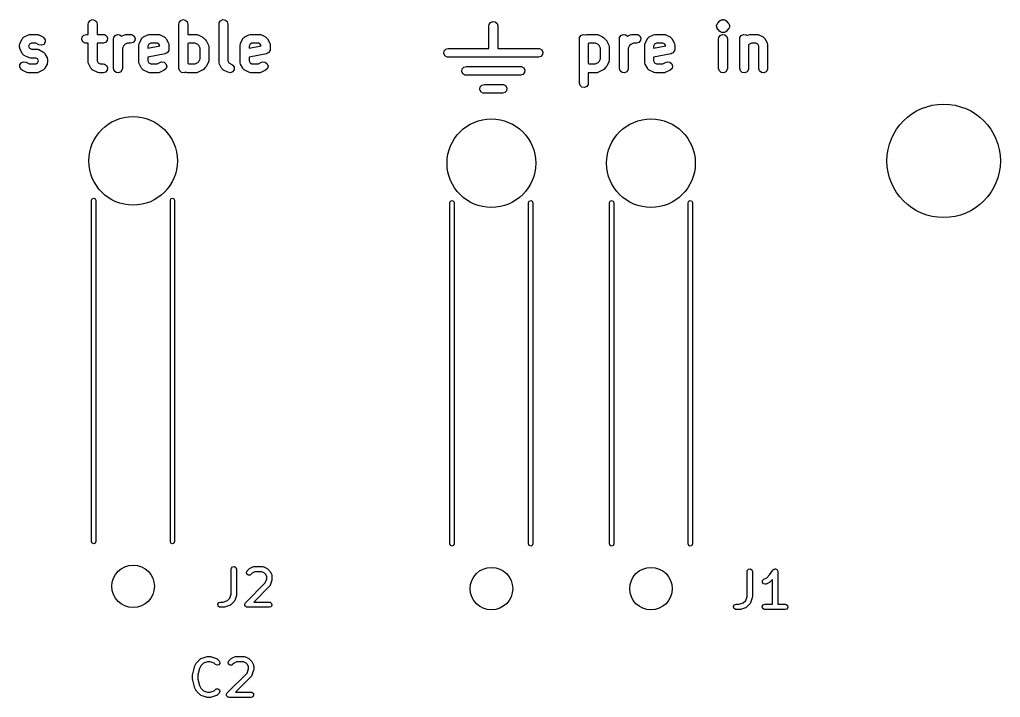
# Model space of a CAD drawing. Extents: x 37 to 259, y -144 to -45.
# Drawn here: x 230.48 to 258.14, y -64.66 to -45.55 of the extents above; entities that cross this region are included whole.
import ezdxf

# ---------------------------------------------------------------- set-up
doc = ezdxf.new("R2010")
doc.units = 0
doc.layers.add('BLACK', color=7, linetype='CONTINUOUS')

msp = doc.modelspace()

# ---------------------------------------------------------------- linework, layer by layer
at = {"layer": 'BLACK', "linetype": 'CONTINUOUS'}
for p, q in [((232.414, -45.6705), (232.419, -45.635)), ((232.419, -45.635), (232.458, -45.5759)), ((232.458, -45.5759), (232.522, -45.5467)), ((232.522, -45.5467), (232.591, -45.5568)), ((232.591, -45.5568), (232.644, -45.6029)), ((232.644, -45.6029), (232.664, -45.6705)), ((234.974, -45.6705), (234.979, -45.635)), ((234.979, -45.635), (235.017, -45.5759)), ((235.017, -45.5759), (235.081, -45.5467)), ((235.081, -45.5467), (235.151, -45.5568)), ((235.151, -45.5568), (235.204, -45.6029)), ((235.204, -45.6029), (235.224, -45.6705)), ((236.105, -45.6705), (236.11, -45.635)), ((236.11, -45.635), (236.148, -45.5759)), ((236.148, -45.5759), (236.212, -45.5467)), ((236.212, -45.5467), (236.282, -45.5568)), ((236.282, -45.5568), (236.335, -45.6029)), ((236.335, -45.6029), (236.355, -45.6705)), ((243.72, -45.6845), (243.758, -45.6254)), ((243.758, -45.6254), (243.822, -45.5962)), ((243.822, -45.5962), (243.892, -45.6063)), ((243.892, -45.6063), (243.945, -45.6525)), ((250.171, -45.6416), (250.23, -45.5821)), ((250.23, -45.5821), (250.236, -45.5782)), ((250.236, -45.5782), (250.237, -45.5759)), ((250.237, -45.5759), (250.241, -45.5739)), ((250.241, -45.5739), (250.259, -45.5606)), ((250.259, -45.5606), (250.268, -45.5587)), ((250.268, -45.5587), (250.275, -45.5533)), ((250.275, -45.5533), (250.289, -45.5524)), ((250.289, -45.5524), (250.301, -45.5467)), ((250.301, -45.5467), (250.315, -45.5487)), ((250.315, -45.5487), (250.328, -45.5458)), ((250.328, -45.5458), (250.336, -45.549)), ((250.336, -45.549), (250.345, -45.5483)), ((250.345, -45.5483), (250.357, -45.5549)), ((250.357, -45.5549), (250.371, -45.5568)), ((250.371, -45.5568), (250.381, -45.5657)), ((250.381, -45.5657), (250.394, -45.5705)), ((250.394, -45.5705), (250.399, -45.5778)), ((250.399, -45.5778), (250.407, -45.5821)), ((250.407, -45.5821), (250.467, -45.6416)), ((232.414, -45.9621), (232.414, -45.6705)), ((232.664, -45.6705), (232.664, -45.9621)), ((234.974, -46.9205), (234.974, -45.6705)), ((235.224, -45.6705), (235.224, -45.9621)), ((236.105, -46.7419), (236.105, -45.6705)), ((236.355, -45.6705), (236.355, -46.7124)), ((243.715, -45.72), (243.72, -45.6845)), ((243.715, -46.357), (243.715, -45.72)), ((243.945, -45.6525), (243.965, -45.72)), ((243.965, -45.72), (243.965, -46.357)), ((250.135, -45.7208), (250.138, -45.7124)), ((250.14, -45.7469), (250.135, -45.7208)), ((250.137, -45.7034), (250.15, -45.6799)), ((250.138, -45.7124), (250.137, -45.7034)), ((250.142, -45.7736), (250.14, -45.7469)), ((250.148, -45.7808), (250.142, -45.7736)), ((250.149, -45.7896), (250.148, -45.7808)), ((250.171, -45.8184), (250.149, -45.7896)), ((250.15, -45.6799), (250.159, -45.6549)), ((250.159, -45.6549), (250.167, -45.6495)), ((250.167, -45.6495), (250.171, -45.6416)), ((250.23, -45.8779), (250.171, -45.8184)), ((250.238, -45.8822), (250.23, -45.8779)), ((250.244, -45.8895), (250.238, -45.8822)), ((250.256, -45.8943), (250.244, -45.8895)), ((250.267, -45.9032), (250.256, -45.8943)), ((250.28, -45.9051), (250.267, -45.9032)), ((250.292, -45.9117), (250.28, -45.9051)), ((250.301, -45.911), (250.292, -45.9117)), ((250.31, -45.9142), (250.301, -45.911)), ((250.323, -45.9113), (250.31, -45.9142)), ((250.336, -45.9133), (250.323, -45.9113)), ((250.349, -45.9076), (250.336, -45.9133)), ((250.362, -45.9067), (250.349, -45.9076)), ((250.37, -45.9013), (250.362, -45.9067)), ((250.378, -45.8994), (250.37, -45.9013)), ((250.396, -45.8861), (250.378, -45.8994)), ((250.4, -45.8841), (250.396, -45.8861)), ((250.402, -45.8818), (250.4, -45.8841)), ((250.407, -45.8779), (250.402, -45.8818)), ((250.467, -45.8184), (250.407, -45.8779)), ((250.467, -45.6416), (250.488, -45.6704)), ((250.471, -45.8105), (250.467, -45.8184)), ((250.478, -45.8051), (250.471, -45.8105)), ((250.488, -45.7801), (250.478, -45.8051)), ((250.488, -45.6704), (250.49, -45.6792)), ((250.5, -45.7566), (250.488, -45.7801)), ((250.49, -45.6792), (250.495, -45.6864)), ((250.495, -45.6864), (250.497, -45.7131)), ((250.497, -45.7131), (250.503, -45.7392)), ((250.503, -45.7392), (250.5, -45.7476)), ((250.5, -45.7476), (250.5, -45.7566)), ((230.492, -46.2098), (230.552, -46.0908)), ((230.552, -46.0908), (230.555, -46.0855)), ((230.555, -46.0855), (230.556, -46.0828)), ((230.556, -46.0828), (230.559, -46.0797)), ((230.559, -46.0797), (230.572, -46.0613)), ((230.572, -46.0613), (230.591, -46.05)), ((230.591, -46.05), (230.608, -46.0349)), ((230.608, -46.0349), (230.727, -45.9753)), ((230.727, -45.9753), (230.761, -45.9641)), ((230.761, -45.9641), (230.772, -45.9653)), ((230.772, -45.9653), (230.783, -45.9621)), ((230.783, -45.9621), (230.961, -45.9621)), ((230.961, -45.9621), (230.997, -45.9673)), ((230.997, -45.9673), (231.006, -45.9734)), ((231.006, -45.9734), (231.017, -45.9753)), ((231.017, -45.9753), (231.136, -46.0349)), ((231.136, -46.0349), (231.166, -46.0553)), ((231.199, -46.1863), (231.159, -46.244)), ((231.166, -46.0553), (231.201, -46.1159)), ((231.201, -46.1159), (231.199, -46.1863)), ((232.237, -46.1048), (232.247, -46.0351)), ((232.266, -46.1688), (232.237, -46.1048)), ((232.247, -46.0351), (232.293, -45.982)), ((232.325, -46.207), (232.266, -46.1688)), ((232.293, -45.982), (232.361, -45.9621)), ((232.361, -45.9621), (232.414, -45.9621)), ((232.664, -45.9621), (232.837, -45.9621)), ((232.837, -45.9621), (232.872, -45.9673)), ((232.904, -46.1923), (232.837, -46.2121)), ((232.872, -45.9673), (232.932, -46.0055)), ((232.951, -46.1392), (232.904, -46.1923)), ((232.932, -46.0055), (232.961, -46.0695)), ((232.961, -46.0695), (232.951, -46.1392)), ((233.129, -46.0871), (233.134, -46.0516)), ((233.129, -46.9205), (233.129, -46.0871)), ((233.134, -46.0516), (233.172, -45.9925)), ((233.172, -45.9925), (233.236, -45.9634)), ((233.236, -45.9634), (233.306, -45.9735)), ((233.306, -45.9735), (233.355, -46.016)), ((233.355, -46.016), (233.436, -45.9753)), ((233.436, -45.9753), (233.47, -45.9641)), ((233.47, -45.9641), (233.481, -45.9653)), ((233.481, -45.9653), (233.492, -45.9621)), ((233.492, -45.9621), (233.611, -45.9621)), ((233.611, -45.9621), (233.646, -45.9673)), ((233.678, -46.1923), (233.611, -46.2121)), ((233.646, -45.9673), (233.705, -46.0055)), ((233.724, -46.1392), (233.678, -46.1923)), ((233.705, -46.0055), (233.734, -46.0695)), ((233.734, -46.0695), (233.724, -46.1392)), ((233.856, -46.2098), (233.916, -46.0908)), ((233.916, -46.0908), (233.919, -46.0855)), ((233.919, -46.0855), (233.92, -46.0828)), ((233.92, -46.0828), (233.923, -46.0797)), ((233.923, -46.0797), (233.936, -46.0613)), ((233.936, -46.0613), (233.955, -46.05)), ((233.955, -46.05), (233.971, -46.0349)), ((233.971, -46.0349), (234.091, -45.9753)), ((234.091, -45.9753), (234.125, -45.9641)), ((234.125, -45.9641), (234.136, -45.9653)), ((234.136, -45.9653), (234.146, -45.9621)), ((234.146, -45.9621), (234.385, -45.9621)), ((234.385, -45.9621), (234.42, -45.9673)), ((234.42, -45.9673), (234.429, -45.9734)), ((234.429, -45.9734), (234.44, -45.9753)), ((234.44, -45.9753), (234.559, -46.0349)), ((234.559, -46.0349), (234.565, -46.0385)), ((234.565, -46.0385), (234.567, -46.0392)), ((234.567, -46.0392), (234.571, -46.0426)), ((234.571, -46.0426), (234.589, -46.0553)), ((234.589, -46.0553), (234.6, -46.0745)), ((234.6, -46.0745), (234.615, -46.0908)), ((234.615, -46.0908), (234.675, -46.2098)), ((235.224, -45.9621), (235.456, -45.9621)), ((235.456, -45.9621), (235.491, -45.9673)), ((235.491, -45.9673), (235.501, -45.9734)), ((235.501, -45.9734), (235.512, -45.9753)), ((235.512, -45.9753), (235.631, -46.0349)), ((235.631, -46.0349), (235.66, -46.0553)), ((235.66, -46.0553), (235.661, -46.0572)), ((235.661, -46.0572), (235.663, -46.0583)), ((235.663, -46.0583), (235.723, -46.1178)), ((235.723, -46.1178), (235.744, -46.1465)), ((235.744, -46.1465), (235.745, -46.1487)), ((235.745, -46.1487), (235.746, -46.1503)), ((235.746, -46.1503), (235.806, -46.2693)), ((236.713, -46.2098), (236.773, -46.0908)), ((236.773, -46.0908), (236.776, -46.0855)), ((236.776, -46.0855), (236.777, -46.0828)), ((236.777, -46.0828), (236.78, -46.0797)), ((236.78, -46.0797), (236.793, -46.0613)), ((236.793, -46.0613), (236.812, -46.05)), ((236.812, -46.05), (236.829, -46.0349)), ((236.829, -46.0349), (236.948, -45.9753)), ((236.948, -45.9753), (236.982, -45.9641)), ((236.982, -45.9641), (236.993, -45.9653)), ((236.993, -45.9653), (237.004, -45.9621)), ((237.004, -45.9621), (237.242, -45.9621)), ((237.242, -45.9621), (237.277, -45.9673)), ((237.277, -45.9673), (237.287, -45.9734)), ((237.287, -45.9734), (237.298, -45.9753)), ((237.298, -45.9753), (237.417, -46.0349)), ((237.417, -46.0349), (237.422, -46.0385)), ((237.422, -46.0385), (237.425, -46.0392)), ((237.425, -46.0392), (237.428, -46.0426)), ((237.428, -46.0426), (237.446, -46.0553)), ((237.446, -46.0553), (237.457, -46.0745)), ((237.457, -46.0745), (237.473, -46.0908)), ((237.473, -46.0908), (237.532, -46.2098)), ((246.265, -46.0871), (246.27, -46.0516)), ((246.265, -47.3371), (246.265, -46.0871)), ((246.27, -46.0516), (246.309, -45.9925)), ((246.309, -45.9925), (246.373, -45.9634)), ((246.373, -45.9634), (246.442, -45.9735)), ((246.442, -45.9735), (246.448, -45.9782)), ((246.448, -45.9782), (246.453, -45.9753)), ((246.453, -45.9753), (246.487, -45.9641)), ((246.487, -45.9641), (246.499, -45.9653)), ((246.499, -45.9653), (246.509, -45.9621)), ((246.509, -45.9621), (246.747, -45.9621)), ((246.747, -45.9621), (246.783, -45.9673)), ((246.783, -45.9673), (246.792, -45.9734)), ((246.792, -45.9734), (246.803, -45.9753)), ((246.803, -45.9753), (246.922, -46.0349)), ((246.922, -46.0349), (246.952, -46.0553)), ((246.952, -46.0553), (246.953, -46.0572)), ((246.953, -46.0572), (246.955, -46.0583)), ((246.955, -46.0583), (247.014, -46.1178)), ((247.014, -46.1178), (247.036, -46.1465)), ((247.036, -46.1465), (247.036, -46.1487)), ((247.036, -46.1487), (247.038, -46.1503)), ((247.038, -46.1503), (247.097, -46.2693)), ((247.396, -46.0871), (247.401, -46.0516)), ((247.396, -46.9205), (247.396, -46.0871)), ((247.401, -46.0516), (247.44, -45.9925)), ((247.44, -45.9925), (247.504, -45.9634)), ((247.504, -45.9634), (247.573, -45.9735)), ((247.573, -45.9735), (247.622, -46.016)), ((247.622, -46.016), (247.703, -45.9753)), ((247.703, -45.9753), (247.737, -45.9641)), ((247.737, -45.9641), (247.749, -45.9653)), ((247.749, -45.9653), (247.759, -45.9621)), ((247.759, -45.9621), (247.878, -45.9621)), ((247.878, -45.9621), (247.914, -45.9673)), ((247.946, -46.1923), (247.878, -46.2121)), ((247.914, -45.9673), (247.973, -46.0055)), ((247.992, -46.1392), (247.946, -46.1923)), ((247.973, -46.0055), (248.002, -46.0695)), ((248.002, -46.0695), (247.992, -46.1392)), ((248.124, -46.2098), (248.183, -46.0908)), ((248.183, -46.0908), (248.187, -46.0855)), ((248.187, -46.0855), (248.188, -46.0828)), ((248.188, -46.0828), (248.191, -46.0797)), ((248.191, -46.0797), (248.204, -46.0613)), ((248.204, -46.0613), (248.223, -46.05)), ((248.223, -46.05), (248.239, -46.0349)), ((248.239, -46.0349), (248.358, -45.9753)), ((248.358, -45.9753), (248.392, -45.9641)), ((248.392, -45.9641), (248.403, -45.9653)), ((248.403, -45.9653), (248.414, -45.9621)), ((248.414, -45.9621), (248.652, -45.9621)), ((248.652, -45.9621), (248.688, -45.9673)), ((248.688, -45.9673), (248.697, -45.9734)), ((248.697, -45.9734), (248.708, -45.9753)), ((248.708, -45.9753), (248.827, -46.0349)), ((248.827, -46.0349), (248.832, -46.0385)), ((248.832, -46.0385), (248.835, -46.0392)), ((248.835, -46.0392), (248.838, -46.0426)), ((248.838, -46.0426), (248.857, -46.0553)), ((248.857, -46.0553), (248.868, -46.0745)), ((248.868, -46.0745), (248.883, -46.0908)), ((248.883, -46.0908), (248.943, -46.2098)), ((250.194, -46.0871), (250.199, -46.0516)), ((250.194, -46.9205), (250.194, -46.0871)), ((250.199, -46.0516), (250.237, -45.9925)), ((250.237, -45.9925), (250.301, -45.9634)), ((250.301, -45.9634), (250.371, -45.9735)), ((250.371, -45.9735), (250.424, -46.0196)), ((250.424, -46.0196), (250.444, -46.0871)), ((250.444, -46.0871), (250.444, -46.9205)), ((250.789, -46.0871), (250.794, -46.0516)), ((250.789, -46.9205), (250.789, -46.0871)), ((250.794, -46.0516), (250.832, -45.9925)), ((250.832, -45.9925), (250.896, -45.9634)), ((250.896, -45.9634), (250.966, -45.9735)), ((250.966, -45.9735), (250.993, -45.9971)), ((250.993, -45.9971), (251.037, -45.9753)), ((251.037, -45.9753), (251.071, -45.9641)), ((251.071, -45.9641), (251.082, -45.9653)), ((251.082, -45.9653), (251.093, -45.9621)), ((251.093, -45.9621), (251.271, -45.9621)), ((251.271, -45.9621), (251.307, -45.9673)), ((251.307, -45.9673), (251.316, -45.9734)), ((251.316, -45.9734), (251.327, -45.9753)), ((251.327, -45.9753), (251.446, -46.0349)), ((251.446, -46.0349), (251.451, -46.0385)), ((251.451, -46.0385), (251.454, -46.0392)), ((251.454, -46.0392), (251.457, -46.0426)), ((251.457, -46.0426), (251.476, -46.0553)), ((251.476, -46.0553), (251.487, -46.0745)), ((251.487, -46.0745), (251.502, -46.0908)), ((251.502, -46.0908), (251.562, -46.2098)), ((230.479, -46.2657), (230.484, -46.2302)), ((230.479, -46.3252), (230.479, -46.2657)), ((230.482, -46.336), (230.479, -46.3252)), ((230.481, -46.3471), (230.482, -46.336)), ((230.492, -46.3811), (230.481, -46.3471)), ((230.484, -46.2302), (230.49, -46.2208)), ((230.49, -46.2208), (230.492, -46.2098)), ((230.552, -46.5002), (230.492, -46.3811)), ((230.757, -46.2398), (230.729, -46.2952)), ((230.729, -46.2952), (230.729, -46.2957)), ((230.729, -46.2957), (230.757, -46.3511)), ((230.812, -46.2121), (230.757, -46.2398)), ((230.757, -46.3511), (230.812, -46.3788)), ((230.932, -46.2121), (230.812, -46.2121)), ((230.812, -46.3788), (230.961, -46.3788)), ((231.024, -46.2585), (230.932, -46.2121)), ((230.961, -46.3788), (230.997, -46.384)), ((230.997, -46.384), (231.006, -46.39)), ((231.006, -46.39), (231.017, -46.392)), ((231.017, -46.392), (231.136, -46.4515)), ((231.094, -46.2709), (231.024, -46.2585)), ((231.159, -46.244), (231.094, -46.2709)), ((231.136, -46.4515), (231.141, -46.4552)), ((231.141, -46.4552), (231.144, -46.4559)), ((231.144, -46.4559), (231.147, -46.4593)), ((231.147, -46.4593), (231.166, -46.472)), ((232.361, -46.2121), (232.325, -46.207)), ((232.414, -46.2121), (232.361, -46.2121)), ((232.414, -46.7419), (232.414, -46.2121)), ((232.837, -46.2121), (232.664, -46.2121)), ((232.664, -46.2121), (232.664, -46.7124)), ((233.416, -46.2802), (233.379, -46.3547)), ((233.379, -46.3547), (233.379, -46.9205)), ((233.447, -46.2494), (233.416, -46.2802)), ((233.521, -46.2121), (233.447, -46.2494)), ((233.611, -46.2121), (233.521, -46.2121)), ((233.843, -46.2657), (233.848, -46.2302)), ((233.843, -46.7419), (233.843, -46.2657)), ((233.848, -46.2302), (233.854, -46.2208)), ((233.854, -46.2208), (233.856, -46.2098)), ((234.121, -46.2398), (234.093, -46.2952)), ((234.093, -46.3513), (234.432, -46.2835)), ((234.093, -46.2952), (234.093, -46.3513)), ((234.176, -46.2121), (234.121, -46.2398)), ((234.355, -46.2121), (234.176, -46.2121)), ((234.41, -46.2398), (234.355, -46.2121)), ((234.432, -46.2835), (234.41, -46.2398)), ((234.666, -46.447), (234.65, -46.4747)), ((234.683, -46.4203), (234.666, -46.447)), ((234.675, -46.2098), (234.686, -46.2439)), ((234.684, -46.4154), (234.683, -46.4203)), ((234.685, -46.4135), (234.684, -46.4154)), ((234.686, -46.2439), (234.685, -46.255)), ((234.685, -46.255), (234.688, -46.2657)), ((234.688, -46.3848), (234.685, -46.4094)), ((234.685, -46.4094), (234.685, -46.4135)), ((234.688, -46.2657), (234.688, -46.3848)), ((235.247, -46.2121), (235.224, -46.2239)), ((235.224, -46.2239), (235.224, -46.7837)), ((235.426, -46.2121), (235.247, -46.2121)), ((235.501, -46.2494), (235.426, -46.2121)), ((235.532, -46.2802), (235.501, -46.2494)), ((235.569, -46.3547), (235.532, -46.2802)), ((235.569, -46.6529), (235.569, -46.3547)), ((235.806, -46.2693), (235.817, -46.3034)), ((235.817, -46.3034), (235.816, -46.3145)), ((235.816, -46.3145), (235.819, -46.3252)), ((235.819, -46.3252), (235.819, -46.6824)), ((236.7, -46.2657), (236.705, -46.2302)), ((236.7, -46.7419), (236.7, -46.2657)), ((236.705, -46.2302), (236.711, -46.2208)), ((236.711, -46.2208), (236.713, -46.2098)), ((236.978, -46.2398), (236.95, -46.2952)), ((236.95, -46.3513), (237.289, -46.2835)), ((236.95, -46.2952), (236.95, -46.3513)), ((237.033, -46.2121), (236.978, -46.2398)), ((237.212, -46.2121), (237.033, -46.2121)), ((237.268, -46.2398), (237.212, -46.2121)), ((237.289, -46.2835), (237.268, -46.2398)), ((237.523, -46.447), (237.507, -46.4747)), ((237.54, -46.4203), (237.523, -46.447)), ((237.532, -46.2098), (237.543, -46.2439)), ((237.541, -46.4154), (237.54, -46.4203)), ((237.542, -46.4135), (237.541, -46.4154)), ((237.543, -46.2439), (237.542, -46.255)), ((237.542, -46.255), (237.545, -46.2657)), ((237.545, -46.3848), (237.542, -46.4094)), ((237.542, -46.4094), (237.542, -46.4135)), ((237.545, -46.2657), (237.545, -46.3848)), ((242.446, -46.4996), (242.456, -46.43)), ((242.456, -46.43), (242.502, -46.3768)), ((242.502, -46.3768), (242.57, -46.357)), ((242.57, -46.357), (243.715, -46.357)), ((243.965, -46.357), (245.11, -46.357)), ((245.11, -46.357), (245.146, -46.3621)), ((245.146, -46.3621), (245.205, -46.4003)), ((245.205, -46.4003), (245.234, -46.4644)), ((245.234, -46.4644), (245.224, -46.534)), ((246.539, -46.2121), (246.515, -46.2239)), ((246.515, -46.2239), (246.515, -46.7837)), ((246.718, -46.2121), (246.539, -46.2121)), ((246.792, -46.2494), (246.718, -46.2121)), ((246.823, -46.2802), (246.792, -46.2494)), ((246.86, -46.3547), (246.823, -46.2802)), ((246.86, -46.6529), (246.86, -46.3547)), ((247.097, -46.2693), (247.109, -46.3034)), ((247.109, -46.3034), (247.107, -46.3145)), ((247.107, -46.3145), (247.11, -46.3252)), ((247.11, -46.3252), (247.11, -46.6824)), ((247.683, -46.2802), (247.646, -46.3547)), ((247.646, -46.3547), (247.646, -46.9205)), ((247.714, -46.2494), (247.683, -46.2802)), ((247.789, -46.2121), (247.714, -46.2494)), ((247.878, -46.2121), (247.789, -46.2121)), ((248.11, -46.2657), (248.116, -46.2302)), ((248.11, -46.7419), (248.11, -46.2657)), ((248.116, -46.2302), (248.122, -46.2208)), ((248.122, -46.2208), (248.124, -46.2098)), ((248.388, -46.2398), (248.36, -46.2952)), ((248.36, -46.3513), (248.7, -46.2835)), ((248.36, -46.2952), (248.36, -46.3513)), ((248.444, -46.2121), (248.388, -46.2398)), ((248.623, -46.2121), (248.444, -46.2121)), ((248.678, -46.2398), (248.623, -46.2121)), ((248.7, -46.2835), (248.678, -46.2398)), ((248.933, -46.447), (248.918, -46.4747)), ((248.951, -46.4203), (248.933, -46.447)), ((248.943, -46.2098), (248.954, -46.2439)), ((248.952, -46.4135), (248.951, -46.4154)), ((248.951, -46.4154), (248.951, -46.4203)), ((248.956, -46.3848), (248.952, -46.4094)), ((248.952, -46.4094), (248.952, -46.4135)), ((248.954, -46.2439), (248.953, -46.255)), ((248.953, -46.255), (248.956, -46.2657)), ((248.956, -46.2657), (248.956, -46.3848)), ((251.048, -46.2494), (251.039, -46.258)), ((251.039, -46.258), (251.039, -46.9205)), ((251.122, -46.2121), (251.048, -46.2494)), ((251.242, -46.2121), (251.122, -46.2121)), ((251.297, -46.2398), (251.242, -46.2121)), ((251.325, -46.2952), (251.297, -46.2398)), ((251.325, -46.9205), (251.325, -46.2952)), ((251.562, -46.2098), (251.573, -46.2439)), ((251.573, -46.2439), (251.572, -46.255)), ((251.572, -46.255), (251.575, -46.2657)), ((251.575, -46.2657), (251.575, -46.9205)), ((230.526, -46.7636), (230.591, -46.7367)), ((230.567, -46.5165), (230.552, -46.5002)), ((230.578, -46.5356), (230.567, -46.5165)), ((230.597, -46.5484), (230.578, -46.5356)), ((230.591, -46.7367), (230.66, -46.7491)), ((230.6, -46.5517), (230.597, -46.5484)), ((230.602, -46.5524), (230.6, -46.5517)), ((230.608, -46.5561), (230.602, -46.5524)), ((230.727, -46.6156), (230.608, -46.5561)), ((230.738, -46.6176), (230.727, -46.6156)), ((230.747, -46.6237), (230.738, -46.6176)), ((230.783, -46.6288), (230.747, -46.6237)), ((230.932, -46.6288), (230.783, -46.6288)), ((230.987, -46.6565), (230.932, -46.6288)), ((231.015, -46.7119), (230.987, -46.6565)), ((230.987, -46.7678), (231.015, -46.7124)), ((231.015, -46.7124), (231.015, -46.7119)), ((231.166, -46.472), (231.177, -46.4911)), ((231.177, -46.4911), (231.192, -46.5074)), ((231.192, -46.5074), (231.252, -46.6265)), ((231.252, -46.6265), (231.263, -46.6605)), ((231.265, -46.7419), (231.26, -46.7774)), ((231.263, -46.6605), (231.262, -46.6716)), ((231.262, -46.6716), (231.265, -46.6824)), ((231.265, -46.6824), (231.265, -46.7419)), ((232.417, -46.7526), (232.414, -46.7419)), ((232.664, -46.7124), (232.692, -46.7678)), ((233.846, -46.7526), (233.843, -46.7419)), ((234.588, -46.5073), (234.093, -46.6063)), ((234.093, -46.6063), (234.093, -46.7124)), ((234.093, -46.7124), (234.121, -46.7678)), ((234.448, -46.7491), (234.482, -46.7379)), ((234.482, -46.7379), (234.552, -46.7456)), ((234.552, -46.7456), (234.606, -46.7899)), ((234.616, -46.4926), (234.588, -46.5073)), ((234.645, -46.4794), (234.616, -46.4926)), ((234.647, -46.4763), (234.645, -46.4794)), ((234.65, -46.4747), (234.647, -46.4763)), ((235.501, -46.7582), (235.532, -46.7274)), ((235.532, -46.7274), (235.569, -46.6529)), ((235.806, -46.7383), (235.746, -46.8573)), ((235.808, -46.7273), (235.806, -46.7383)), ((235.814, -46.7179), (235.808, -46.7273)), ((235.819, -46.6824), (235.814, -46.7179)), ((236.108, -46.7526), (236.105, -46.7419)), ((236.355, -46.7124), (236.382, -46.7678)), ((236.703, -46.7526), (236.7, -46.7419)), ((237.445, -46.5073), (236.95, -46.6063)), ((236.95, -46.6063), (236.95, -46.7124)), ((236.95, -46.7124), (236.978, -46.7678)), ((237.305, -46.7491), (237.339, -46.7379)), ((237.339, -46.7379), (237.409, -46.7456)), ((237.409, -46.7456), (237.464, -46.7899)), ((237.473, -46.4926), (237.445, -46.5073)), ((237.502, -46.4794), (237.473, -46.4926)), ((237.504, -46.4763), (237.502, -46.4794)), ((237.507, -46.4747), (237.504, -46.4763)), ((242.475, -46.5637), (242.446, -46.4996)), ((242.534, -46.6019), (242.475, -46.5637)), ((242.57, -46.607), (242.534, -46.6019)), ((245.11, -46.607), (242.57, -46.607)), ((245.178, -46.5872), (245.11, -46.607)), ((245.224, -46.534), (245.178, -46.5872)), ((246.792, -46.7582), (246.823, -46.7274)), ((246.823, -46.7274), (246.86, -46.6529)), ((247.097, -46.7383), (247.038, -46.8573)), ((247.099, -46.7273), (247.097, -46.7383)), ((247.105, -46.7179), (247.099, -46.7273)), ((247.11, -46.6824), (247.105, -46.7179)), ((248.114, -46.7526), (248.11, -46.7419)), ((248.855, -46.5073), (248.36, -46.6063)), ((248.36, -46.6063), (248.36, -46.7124)), ((248.36, -46.7124), (248.388, -46.7678)), ((248.715, -46.7491), (248.749, -46.7379)), ((248.749, -46.7379), (248.819, -46.7456)), ((248.819, -46.7456), (248.874, -46.7899)), ((248.883, -46.4926), (248.855, -46.5073)), ((248.912, -46.4794), (248.883, -46.4926)), ((248.914, -46.4763), (248.912, -46.4794)), ((248.918, -46.4747), (248.914, -46.4763)), ((230.483, -46.8917), (230.485, -46.8214)), ((230.519, -46.9523), (230.483, -46.8917)), ((230.485, -46.8214), (230.526, -46.7636)), ((230.548, -46.9728), (230.519, -46.9523)), ((230.667, -47.0323), (230.548, -46.9728)), ((230.66, -46.7491), (230.753, -46.7955)), ((230.753, -46.7955), (230.932, -46.7955)), ((230.932, -46.7955), (230.987, -46.7678)), ((231.136, -46.9728), (231.017, -47.0323)), ((231.152, -46.9576), (231.136, -46.9728)), ((231.172, -46.9463), (231.152, -46.9576)), ((231.184, -46.928), (231.172, -46.9463)), ((231.188, -46.9248), (231.184, -46.928)), ((231.192, -46.9169), (231.188, -46.9221)), ((231.188, -46.9221), (231.188, -46.9248)), ((231.252, -46.7978), (231.192, -46.9169)), ((231.254, -46.7868), (231.252, -46.7978)), ((231.26, -46.7774), (231.254, -46.7868)), ((232.416, -46.7637), (232.417, -46.7526)), ((232.427, -46.7978), (232.416, -46.7637)), ((232.487, -46.9169), (232.427, -46.7978)), ((232.502, -46.9331), (232.487, -46.9169)), ((232.513, -46.9523), (232.502, -46.9331)), ((232.532, -46.965), (232.513, -46.9523)), ((232.535, -46.9684), (232.532, -46.965)), ((232.538, -46.9691), (232.535, -46.9684)), ((232.543, -46.9728), (232.538, -46.9691)), ((232.662, -47.0323), (232.543, -46.9728)), ((232.692, -46.7678), (232.747, -46.7955)), ((232.747, -46.7955), (232.837, -46.7955)), ((232.837, -46.7955), (232.872, -46.8006)), ((232.872, -46.8006), (232.932, -46.8388)), ((232.951, -46.9725), (232.904, -47.0257)), ((232.932, -46.8388), (232.961, -46.9029)), ((232.961, -46.9029), (232.951, -46.9725)), ((233.148, -46.988), (233.129, -46.9205)), ((233.202, -47.0341), (233.148, -46.988)), ((233.335, -47.0151), (233.271, -47.0442)), ((233.373, -46.956), (233.335, -47.0151)), ((233.379, -46.9205), (233.373, -46.956)), ((233.845, -46.7637), (233.846, -46.7526)), ((233.856, -46.7978), (233.845, -46.7637)), ((233.916, -46.9169), (233.856, -46.7978)), ((233.931, -46.9331), (233.916, -46.9169)), ((233.942, -46.9523), (233.931, -46.9331)), ((233.96, -46.965), (233.942, -46.9523)), ((233.963, -46.9684), (233.96, -46.965)), ((233.966, -46.9691), (233.963, -46.9684)), ((233.971, -46.9728), (233.966, -46.9691)), ((234.091, -47.0323), (233.971, -46.9728)), ((234.121, -46.7678), (234.176, -46.7955)), ((234.176, -46.7955), (234.355, -46.7955)), ((234.355, -46.7955), (234.448, -46.7491)), ((234.559, -46.9728), (234.44, -47.0323)), ((234.611, -46.9248), (234.559, -46.9728)), ((234.606, -46.7899), (234.628, -46.8567)), ((234.628, -46.8567), (234.611, -46.9248)), ((234.994, -46.988), (234.974, -46.9205)), ((235.047, -47.0341), (234.994, -46.988)), ((235.224, -46.7837), (235.247, -46.7955)), ((235.247, -46.7955), (235.426, -46.7955)), ((235.426, -46.7955), (235.501, -46.7582)), ((235.631, -46.9728), (235.512, -47.0323)), ((235.633, -46.9713), (235.631, -46.9728)), ((235.635, -46.9708), (235.633, -46.9713)), ((235.663, -46.9493), (235.635, -46.9708)), ((235.723, -46.8898), (235.663, -46.9493)), ((235.724, -46.8879), (235.723, -46.8898)), ((235.726, -46.8868), (235.724, -46.8879)), ((235.746, -46.8573), (235.726, -46.8868)), ((236.107, -46.7637), (236.108, -46.7526)), ((236.118, -46.7978), (236.107, -46.7637)), ((236.177, -46.9169), (236.118, -46.7978)), ((236.193, -46.9331), (236.177, -46.9169)), ((236.204, -46.9523), (236.193, -46.9331)), ((236.222, -46.965), (236.204, -46.9523)), ((236.225, -46.9684), (236.222, -46.965)), ((236.228, -46.9691), (236.225, -46.9684)), ((236.233, -46.9728), (236.228, -46.9691)), ((236.352, -47.0323), (236.233, -46.9728)), ((236.382, -46.7678), (236.464, -46.8087)), ((236.487, -47.0178), (236.422, -47.0448)), ((236.464, -46.8087), (236.494, -46.8292)), ((236.527, -46.9601), (236.487, -47.0178)), ((236.494, -46.8292), (236.529, -46.8897)), ((236.529, -46.8897), (236.527, -46.9601)), ((236.702, -46.7637), (236.703, -46.7526)), ((236.713, -46.7978), (236.702, -46.7637)), ((236.773, -46.9169), (236.713, -46.7978)), ((236.788, -46.9331), (236.773, -46.9169)), ((236.799, -46.9523), (236.788, -46.9331)), ((236.818, -46.965), (236.799, -46.9523)), ((236.821, -46.9684), (236.818, -46.965)), ((236.823, -46.9691), (236.821, -46.9684)), ((236.829, -46.9728), (236.823, -46.9691)), ((236.948, -47.0323), (236.829, -46.9728)), ((236.978, -46.7678), (237.033, -46.7955)), ((237.033, -46.7955), (237.212, -46.7955)), ((237.212, -46.7955), (237.305, -46.7491)), ((237.417, -46.9728), (237.298, -47.0323)), ((237.468, -46.9248), (237.417, -46.9728)), ((237.464, -46.7899), (237.486, -46.8567)), ((237.486, -46.8567), (237.468, -46.9248)), ((242.954, -47.0076), (242.964, -46.938)), ((242.983, -47.0717), (242.954, -47.0076)), ((242.964, -46.938), (243.01, -46.8848)), ((243.01, -46.8848), (243.078, -46.865)), ((243.078, -46.865), (244.602, -46.865)), ((244.602, -46.865), (244.638, -46.8701)), ((244.638, -46.8701), (244.697, -46.9083)), ((244.697, -46.9083), (244.726, -46.9724)), ((244.726, -46.9724), (244.716, -47.042)), ((246.515, -46.7837), (246.539, -46.7955)), ((246.539, -46.7955), (246.718, -46.7955)), ((246.718, -46.7955), (246.792, -46.7582)), ((246.922, -46.9728), (246.803, -47.0323)), ((246.924, -46.9713), (246.922, -46.9728)), ((246.926, -46.9708), (246.924, -46.9713)), ((246.955, -46.9493), (246.926, -46.9708)), ((247.014, -46.8898), (246.955, -46.9493)), ((247.015, -46.8879), (247.014, -46.8898)), ((247.017, -46.8868), (247.015, -46.8879)), ((247.038, -46.8573), (247.017, -46.8868)), ((247.416, -46.988), (247.396, -46.9205)), ((247.469, -47.0341), (247.416, -46.988)), ((247.603, -47.0151), (247.539, -47.0442)), ((247.641, -46.956), (247.603, -47.0151)), ((247.646, -46.9205), (247.641, -46.956)), ((248.112, -46.7637), (248.114, -46.7526)), ((248.124, -46.7978), (248.112, -46.7637)), ((248.183, -46.9169), (248.124, -46.7978)), ((248.198, -46.9331), (248.183, -46.9169)), ((248.21, -46.9523), (248.198, -46.9331)), ((248.228, -46.965), (248.21, -46.9523)), ((248.231, -46.9684), (248.228, -46.965)), ((248.234, -46.9691), (248.231, -46.9684)), ((248.239, -46.9728), (248.234, -46.9691)), ((248.358, -47.0323), (248.239, -46.9728)), ((248.388, -46.7678), (248.444, -46.7955)), ((248.444, -46.7955), (248.623, -46.7955)), ((248.623, -46.7955), (248.715, -46.7491)), ((248.827, -46.9728), (248.708, -47.0323)), ((248.879, -46.9248), (248.827, -46.9728)), ((248.874, -46.7899), (248.896, -46.8567)), ((248.896, -46.8567), (248.879, -46.9248)), ((250.214, -46.988), (250.194, -46.9205)), ((250.267, -47.0341), (250.214, -46.988)), ((250.4, -47.0151), (250.336, -47.0442)), ((250.439, -46.956), (250.4, -47.0151)), ((250.444, -46.9205), (250.439, -46.956)), ((250.809, -46.988), (250.789, -46.9205)), ((250.862, -47.0341), (250.809, -46.988)), ((250.996, -47.0151), (250.932, -47.0442)), ((251.034, -46.956), (250.996, -47.0151)), ((251.039, -46.9205), (251.034, -46.956)), ((251.345, -46.988), (251.325, -46.9205)), ((251.398, -47.0341), (251.345, -46.988)), ((251.531, -47.0151), (251.467, -47.0442)), ((251.57, -46.956), (251.531, -47.0151)), ((251.575, -46.9205), (251.57, -46.956)), ((230.678, -47.0343), (230.667, -47.0323)), ((230.688, -47.0403), (230.678, -47.0343)), ((230.723, -47.0455), (230.688, -47.0403)), ((230.961, -47.0455), (230.723, -47.0455)), ((230.972, -47.0423), (230.961, -47.0455)), ((230.983, -47.0436), (230.972, -47.0423)), ((231.017, -47.0323), (230.983, -47.0436)), ((232.673, -47.0343), (232.662, -47.0323)), ((232.682, -47.0403), (232.673, -47.0343)), ((232.718, -47.0455), (232.682, -47.0403)), ((232.837, -47.0455), (232.718, -47.0455)), ((232.904, -47.0257), (232.837, -47.0455)), ((233.271, -47.0442), (233.202, -47.0341)), ((234.102, -47.0343), (234.091, -47.0323)), ((234.111, -47.0403), (234.102, -47.0343)), ((234.146, -47.0455), (234.111, -47.0403)), ((234.385, -47.0455), (234.146, -47.0455)), ((234.395, -47.0423), (234.385, -47.0455)), ((234.406, -47.0436), (234.395, -47.0423)), ((234.44, -47.0323), (234.406, -47.0436)), ((235.116, -47.0442), (235.047, -47.0341)), ((235.153, -47.0277), (235.116, -47.0442)), ((235.162, -47.0323), (235.153, -47.0277)), ((235.173, -47.0343), (235.162, -47.0323)), ((235.182, -47.0403), (235.173, -47.0343)), ((235.218, -47.0455), (235.182, -47.0403)), ((235.456, -47.0455), (235.218, -47.0455)), ((235.467, -47.0423), (235.456, -47.0455)), ((235.478, -47.0436), (235.467, -47.0423)), ((235.512, -47.0323), (235.478, -47.0436)), ((236.422, -47.0448), (236.352, -47.0323)), ((236.959, -47.0343), (236.948, -47.0323)), ((236.968, -47.0403), (236.959, -47.0343)), ((237.004, -47.0455), (236.968, -47.0403)), ((237.242, -47.0455), (237.004, -47.0455)), ((237.252, -47.0423), (237.242, -47.0455)), ((237.264, -47.0436), (237.252, -47.0423)), ((237.298, -47.0323), (237.264, -47.0436)), ((243.042, -47.1099), (242.983, -47.0717)), ((243.078, -47.115), (243.042, -47.1099)), ((244.602, -47.115), (243.078, -47.115)), ((244.67, -47.0952), (244.602, -47.115)), ((244.716, -47.042), (244.67, -47.0952)), ((246.747, -47.0455), (246.515, -47.0455)), ((246.515, -47.0455), (246.515, -47.3371)), ((246.758, -47.0423), (246.747, -47.0455)), ((246.769, -47.0436), (246.758, -47.0423)), ((246.803, -47.0323), (246.769, -47.0436)), ((247.539, -47.0442), (247.469, -47.0341)), ((248.369, -47.0343), (248.358, -47.0323)), ((248.379, -47.0403), (248.369, -47.0343)), ((248.414, -47.0455), (248.379, -47.0403)), ((248.652, -47.0455), (248.414, -47.0455)), ((248.663, -47.0423), (248.652, -47.0455)), ((248.674, -47.0436), (248.663, -47.0423)), ((248.708, -47.0323), (248.674, -47.0436)), ((250.336, -47.0442), (250.267, -47.0341)), ((250.932, -47.0442), (250.862, -47.0341)), ((251.467, -47.0442), (251.398, -47.0341)), ((243.462, -47.5156), (243.472, -47.446)), ((243.491, -47.5797), (243.462, -47.5156)), ((243.472, -47.446), (243.518, -47.3928)), ((243.518, -47.3928), (243.586, -47.373)), ((243.586, -47.373), (244.094, -47.373)), ((244.094, -47.373), (244.13, -47.3781)), ((244.13, -47.3781), (244.189, -47.4163)), ((244.208, -47.55), (244.162, -47.6032)), ((244.189, -47.4163), (244.218, -47.4804)), ((244.218, -47.4804), (244.208, -47.55)), ((246.285, -47.4047), (246.265, -47.3371)), ((246.338, -47.4508), (246.285, -47.4047)), ((246.408, -47.4609), (246.338, -47.4508)), ((246.472, -47.4318), (246.408, -47.4609)), ((246.51, -47.3726), (246.472, -47.4318)), ((246.515, -47.3371), (246.51, -47.3726)), ((243.55, -47.6179), (243.491, -47.5797)), ((243.586, -47.623), (243.55, -47.6179)), ((244.094, -47.623), (243.586, -47.623)), ((244.162, -47.6032), (244.094, -47.623)), ((232.51, -50.64), (232.528, -50.5976)), ((232.528, -50.5976), (232.57, -50.58)), ((232.57, -50.58), (232.612, -50.5976)), ((232.612, -50.5976), (232.63, -50.64)), ((234.73, -50.64), (234.748, -50.5976)), ((234.748, -50.5976), (234.79, -50.58)), ((234.79, -50.58), (234.832, -50.5976)), ((234.832, -50.5976), (234.85, -50.64)), ((232.51, -60.27), (232.51, -50.64)), ((232.63, -50.64), (232.63, -60.27)), ((234.73, -60.27), (234.73, -50.64)), ((234.85, -50.64), (234.85, -60.27)), ((242.615, -50.705), (242.633, -50.6626)), ((242.615, -60.335), (242.615, -50.705)), ((242.633, -50.6626), (242.675, -50.645)), ((242.675, -50.645), (242.717, -50.6626)), ((242.717, -50.6626), (242.735, -50.705)), ((242.735, -50.705), (242.735, -60.335)), ((244.835, -50.705), (244.853, -50.6626)), ((244.835, -60.335), (244.835, -50.705)), ((244.853, -50.6626), (244.895, -50.645)), ((244.895, -50.645), (244.937, -50.6626)), ((244.937, -50.6626), (244.955, -50.705)), ((244.955, -50.705), (244.955, -60.335)), ((247.115, -50.705), (247.133, -50.6626)), ((247.115, -60.335), (247.115, -50.705)), ((247.133, -50.6626), (247.175, -50.645)), ((247.175, -50.645), (247.217, -50.6626)), ((247.217, -50.6626), (247.235, -50.705)), ((247.235, -50.705), (247.235, -60.335)), ((249.335, -50.705), (249.353, -50.6626)), ((249.335, -60.335), (249.335, -50.705)), ((249.353, -50.6626), (249.395, -50.645)), ((249.395, -50.645), (249.437, -50.6626)), ((249.437, -50.6626), (249.455, -50.705)), ((249.455, -50.705), (249.455, -60.335)), ((232.528, -60.3124), (232.51, -60.27)), ((232.63, -60.27), (232.612, -60.3124)), ((234.748, -60.3124), (234.73, -60.27)), ((234.85, -60.27), (234.832, -60.3124)), ((232.57, -60.33), (232.528, -60.3124)), ((232.612, -60.3124), (232.57, -60.33)), ((234.79, -60.33), (234.748, -60.3124)), ((234.832, -60.3124), (234.79, -60.33)), ((242.633, -60.3774), (242.615, -60.335)), ((242.675, -60.395), (242.633, -60.3774)), ((242.717, -60.3774), (242.675, -60.395)), ((242.735, -60.335), (242.717, -60.3774)), ((244.853, -60.3774), (244.835, -60.335)), ((244.895, -60.395), (244.853, -60.3774)), ((244.937, -60.3774), (244.895, -60.395)), ((244.955, -60.335), (244.937, -60.3774)), ((247.133, -60.3774), (247.115, -60.335)), ((247.175, -60.395), (247.133, -60.3774)), ((247.217, -60.3774), (247.175, -60.395)), ((247.235, -60.335), (247.217, -60.3774)), ((249.353, -60.3774), (249.335, -60.335)), ((249.395, -60.395), (249.353, -60.3774)), ((249.437, -60.3774), (249.395, -60.395)), ((249.455, -60.335), (249.437, -60.3774)), ((236.447, -61.0474), (236.451, -61.0217)), ((236.447, -61.7495), (236.447, -61.0474)), ((236.451, -61.0217), (236.484, -60.9824)), ((236.484, -60.9824), (236.535, -60.9735)), ((236.535, -60.9735), (236.579, -60.9992)), ((236.579, -60.9992), (236.597, -61.0474)), ((236.597, -61.0474), (236.597, -61.7617)), ((236.876, -61.1361), (236.897, -61.0896)), ((236.897, -61.0896), (236.945, -61.042)), ((236.945, -61.042), (236.963, -61.0291)), ((236.963, -61.0291), (236.964, -61.0279)), ((236.964, -61.0279), (237.06, -60.9803)), ((237.111, -61.1224), (237.042, -61.1566)), ((237.06, -60.9803), (237.085, -60.9729)), ((237.085, -60.9729), (237.089, -60.9739)), ((237.089, -60.9739), (237.093, -60.9724)), ((237.093, -60.9724), (237.331, -60.9724)), ((237.313, -61.1224), (237.111, -61.1224)), ((237.382, -61.1566), (237.313, -61.1224)), ((237.331, -60.9724), (237.357, -60.9769)), ((237.357, -60.9769), (237.36, -60.9798)), ((237.36, -60.9798), (237.365, -60.9803)), ((237.365, -60.9803), (237.46, -61.0279)), ((237.46, -61.0279), (237.478, -61.0413)), ((237.478, -61.0413), (237.479, -61.042)), ((237.479, -61.042), (237.527, -61.0896)), ((237.527, -61.0896), (237.54, -61.108)), ((237.54, -61.108), (237.541, -61.1091)), ((237.541, -61.1091), (237.589, -61.2043)), ((250.997, -61.1124), (251.001, -61.0867)), ((250.997, -61.8145), (250.997, -61.1124)), ((251.001, -61.0867), (251.034, -61.0474)), ((251.034, -61.0474), (251.085, -61.0385)), ((251.085, -61.0385), (251.129, -61.0642)), ((251.129, -61.0642), (251.147, -61.1124)), ((251.147, -61.1124), (251.147, -61.8267)), ((251.632, -61.2075), (251.724, -61.0708)), ((251.724, -61.0708), (251.742, -61.0519)), ((251.742, -61.0519), (251.746, -61.0507)), ((251.746, -61.0507), (251.748, -61.0474)), ((251.748, -61.0474), (251.77, -61.0436)), ((251.77, -61.0436), (251.791, -61.0375)), ((251.791, -61.0375), (251.795, -61.0393)), ((251.795, -61.0393), (251.799, -61.0385)), ((251.799, -61.0385), (251.818, -61.0494)), ((251.818, -61.0494), (251.838, -61.0581)), ((251.838, -61.0581), (251.84, -61.062)), ((251.84, -61.062), (251.843, -61.0642)), ((251.843, -61.0642), (251.851, -61.0846)), ((251.851, -61.0846), (251.86, -61.1041)), ((251.86, -61.1041), (251.859, -61.1083)), ((251.859, -61.1083), (251.861, -61.1124)), ((251.861, -61.1124), (251.861, -62.0374)), ((236.889, -61.1856), (236.876, -61.1361)), ((236.931, -61.2151), (236.889, -61.1856)), ((236.982, -61.2106), (236.931, -61.2151)), ((237.003, -61.1957), (236.982, -61.2106)), ((237.042, -61.1566), (237.003, -61.1957)), ((237.412, -61.187), (237.382, -61.1566)), ((237.408, -61.4354), (237.447, -61.3209)), ((237.447, -61.2556), (237.412, -61.187)), ((237.447, -61.3209), (237.447, -61.2556)), ((237.593, -61.3568), (237.545, -61.4997)), ((237.589, -61.2043), (237.596, -61.2293)), ((237.597, -61.3331), (237.593, -61.3552)), ((237.593, -61.3552), (237.593, -61.3568)), ((237.596, -61.2293), (237.595, -61.2336)), ((237.595, -61.2336), (237.597, -61.2379)), ((237.597, -61.2379), (237.597, -61.3331)), ((251.428, -61.4195), (251.431, -61.3683)), ((251.431, -61.3683), (251.467, -61.331)), ((251.467, -61.331), (251.551, -61.2888)), ((251.551, -61.2888), (251.632, -61.2075)), ((251.649, -61.4035), (251.63, -61.4164)), ((251.711, -61.3411), (251.649, -61.4035)), ((251.711, -62.0374), (251.711, -61.3411)), ((236.85, -61.9943), (237.408, -61.4354)), ((237.527, -61.529), (237.084, -61.9724)), ((237.529, -61.5249), (237.527, -61.529)), ((237.533, -61.5226), (237.529, -61.5249)), ((237.545, -61.4997), (237.533, -61.5226)), ((251.459, -61.4607), (251.428, -61.4195)), ((251.509, -61.4726), (251.459, -61.4607)), ((251.534, -61.4652), (251.509, -61.4726)), ((251.629, -61.4176), (251.534, -61.4652)), ((251.63, -61.4164), (251.629, -61.4176)), ((236.224, -61.9724), (236.338, -61.9342)), ((236.338, -61.9342), (236.408, -61.864)), ((236.408, -61.864), (236.447, -61.7495)), ((236.527, -61.9576), (236.432, -62.0528)), ((236.529, -61.9535), (236.527, -61.9576)), ((236.533, -61.9511), (236.529, -61.9535)), ((236.545, -61.9282), (236.533, -61.9511)), ((236.593, -61.7854), (236.545, -61.9282)), ((236.597, -61.7617), (236.593, -61.7837)), ((236.593, -61.7837), (236.593, -61.7854)), ((250.888, -61.9992), (250.958, -61.929)), ((250.958, -61.929), (250.997, -61.8145)), ((251.143, -61.8504), (251.095, -61.9932)), ((251.147, -61.8267), (251.143, -61.8487)), ((251.143, -61.8487), (251.143, -61.8504)), ((236.067, -62.0344), (236.093, -61.9899)), ((236.076, -62.0849), (236.067, -62.0344)), ((236.115, -62.1179), (236.076, -62.0849)), ((236.093, -61.9899), (236.141, -61.9724)), ((236.141, -62.1224), (236.115, -62.1179)), ((236.141, -61.9724), (236.224, -61.9724)), ((236.236, -62.1224), (236.141, -62.1224)), ((236.237, -62.1218), (236.236, -62.1224)), ((236.26, -62.1185), (236.237, -62.1218)), ((236.403, -62.0709), (236.26, -62.1185)), ((236.406, -62.0681), (236.403, -62.0709)), ((236.411, -62.0677), (236.406, -62.0681)), ((236.432, -62.0528), (236.411, -62.0677)), ((236.828, -62.0408), (236.829, -62.0377)), ((236.834, -62.0626), (236.828, -62.0408)), ((236.829, -62.0344), (236.84, -62.0148)), ((236.829, -62.0377), (236.829, -62.0344)), ((236.838, -62.0849), (236.834, -62.0626)), ((236.84, -62.0871), (236.838, -62.0849)), ((236.84, -62.0148), (236.85, -61.9943)), ((236.841, -62.0904), (236.84, -62.0871)), ((236.86, -62.1033), (236.841, -62.0904)), ((236.877, -62.1179), (236.86, -62.1033)), ((236.882, -62.1187), (236.877, -62.1179)), ((236.883, -62.1198), (236.882, -62.1187)), ((236.886, -62.1195), (236.883, -62.1198)), ((236.903, -62.1224), (236.886, -62.1195)), ((237.522, -62.1224), (236.903, -62.1224)), ((237.084, -61.9724), (237.522, -61.9724)), ((237.522, -61.9724), (237.547, -61.9769)), ((237.57, -62.1048), (237.522, -62.1224)), ((237.547, -61.9769), (237.587, -62.0099)), ((237.596, -62.0604), (237.57, -62.1048)), ((237.587, -62.0099), (237.596, -62.0604)), ((250.617, -62.0994), (250.643, -62.0549)), ((250.626, -62.1499), (250.617, -62.0994)), ((250.665, -62.1829), (250.626, -62.1499)), ((250.643, -62.0549), (250.691, -62.0374)), ((250.691, -62.1874), (250.665, -62.1829)), ((250.691, -62.0374), (250.774, -62.0374)), ((250.786, -62.1874), (250.691, -62.1874)), ((250.774, -62.0374), (250.888, -61.9992)), ((250.787, -62.1868), (250.786, -62.1874)), ((250.81, -62.1835), (250.787, -62.1868)), ((250.953, -62.1359), (250.81, -62.1835)), ((250.956, -62.1331), (250.953, -62.1359)), ((250.961, -62.1327), (250.956, -62.1331)), ((250.982, -62.1178), (250.961, -62.1327)), ((251.077, -62.0226), (250.982, -62.1178)), ((251.079, -62.0185), (251.077, -62.0226)), ((251.083, -62.0161), (251.079, -62.0185)), ((251.095, -61.9932), (251.083, -62.0161)), ((251.426, -62.0994), (251.452, -62.0549)), ((251.435, -62.1499), (251.426, -62.0994)), ((251.475, -62.1829), (251.435, -62.1499)), ((251.452, -62.0549), (251.5, -62.0374)), ((251.5, -62.1874), (251.475, -62.1829)), ((251.5, -62.0374), (251.711, -62.0374)), ((252.072, -62.1874), (251.5, -62.1874)), ((251.861, -62.0374), (252.072, -62.0374)), ((252.072, -62.0374), (252.097, -62.0419)), ((252.12, -62.1698), (252.072, -62.1874)), ((252.097, -62.0419), (252.137, -62.0749)), ((252.146, -62.1254), (252.12, -62.1698)), ((252.137, -62.0749), (252.146, -62.1254)), ((235.476, -63.6772), (235.572, -63.582)), ((235.572, -63.582), (235.593, -63.567)), ((235.593, -63.567), (235.598, -63.5666)), ((235.598, -63.5666), (235.601, -63.5638)), ((235.601, -63.5638), (235.744, -63.5162)), ((235.744, -63.5162), (235.766, -63.5129)), ((235.766, -63.5129), (235.768, -63.5124)), ((235.768, -63.5124), (235.863, -63.5124)), ((235.863, -63.5124), (235.885, -63.5163)), ((235.885, -63.5163), (235.887, -63.5162)), ((235.887, -63.5162), (236.029, -63.5638)), ((236.029, -63.5638), (236.052, -63.5763)), ((236.052, -63.5763), (236.055, -63.5801)), ((236.055, -63.5801), (236.059, -63.582)), ((236.059, -63.582), (236.106, -63.6296)), ((236.381, -63.6296), (236.429, -63.582)), ((236.429, -63.582), (236.447, -63.5691)), ((236.447, -63.5691), (236.448, -63.5679)), ((236.448, -63.5679), (236.544, -63.5203)), ((236.544, -63.5203), (236.569, -63.5129)), ((236.569, -63.5129), (236.573, -63.5139)), ((236.573, -63.5139), (236.577, -63.5124)), ((236.577, -63.5124), (236.815, -63.5124)), ((236.815, -63.5124), (236.841, -63.5169)), ((236.841, -63.5169), (236.844, -63.5198)), ((236.844, -63.5198), (236.849, -63.5203)), ((236.849, -63.5203), (236.944, -63.5679)), ((236.944, -63.5679), (236.962, -63.5813)), ((236.962, -63.5813), (236.964, -63.582)), ((236.964, -63.582), (237.011, -63.6296)), ((235.362, -63.9978), (235.409, -63.8073)), ((235.409, -63.8073), (235.414, -63.7955)), ((235.414, -63.7955), (235.415, -63.7919)), ((235.415, -63.7919), (235.462, -63.6967)), ((235.462, -63.6967), (235.476, -63.6787)), ((235.476, -63.6787), (235.476, -63.6772)), ((235.553, -63.8517), (235.509, -64.0252)), ((235.591, -63.7747), (235.553, -63.8517)), ((235.665, -63.7006), (235.591, -63.7747)), ((235.78, -63.6624), (235.665, -63.7006)), ((235.851, -63.6624), (235.78, -63.6624)), ((235.965, -63.7006), (235.851, -63.6624)), ((236, -63.7357), (235.965, -63.7006)), ((236.047, -63.7573), (236, -63.7357)), ((236.096, -63.7441), (236.047, -63.7573)), ((236.126, -63.702), (236.096, -63.7441)), ((236.106, -63.6296), (236.121, -63.6509)), ((236.121, -63.6509), (236.126, -63.702)), ((236.36, -63.6761), (236.381, -63.6296)), ((236.373, -63.7256), (236.36, -63.6761)), ((236.415, -63.7551), (236.373, -63.7256)), ((236.466, -63.7506), (236.415, -63.7551)), ((236.487, -63.7357), (236.466, -63.7506)), ((236.526, -63.6966), (236.487, -63.7357)), ((236.595, -63.6624), (236.526, -63.6966)), ((236.798, -63.6624), (236.595, -63.6624)), ((236.866, -63.6966), (236.798, -63.6624)), ((236.896, -63.727), (236.866, -63.6966)), ((236.893, -63.9754), (236.931, -63.8609)), ((236.931, -63.7956), (236.896, -63.727)), ((236.931, -63.8609), (236.931, -63.7956)), ((237.011, -63.6296), (237.024, -63.648)), ((237.024, -63.648), (237.025, -63.6491)), ((237.025, -63.6491), (237.073, -63.7443)), ((237.077, -63.8968), (237.029, -64.0397)), ((237.073, -63.7443), (237.08, -63.7693)), ((237.081, -63.8731), (237.077, -63.8952)), ((237.077, -63.8952), (237.077, -63.8968)), ((237.08, -63.7693), (237.079, -63.7736)), ((237.079, -63.7736), (237.081, -63.7779)), ((237.081, -63.7779), (237.081, -63.8731)), ((235.359, -64.016), (235.362, -64.0012)), ((235.359, -64.1588), (235.359, -64.016)), ((235.36, -64.1621), (235.359, -64.1588)), ((235.362, -64.177), (235.36, -64.1621)), ((235.362, -64.0012), (235.362, -63.9978)), ((235.509, -64.0252), (235.509, -64.1496)), ((235.509, -64.1496), (235.553, -64.3231)), ((236.334, -64.5343), (236.893, -63.9754)), ((237.011, -64.069), (236.568, -64.5124)), ((237.013, -64.0649), (237.011, -64.069)), ((237.017, -64.0626), (237.013, -64.0649)), ((237.029, -64.0397), (237.017, -64.0626)), ((235.409, -64.3675), (235.362, -64.177)), ((235.411, -64.3704), (235.409, -64.3675)), ((235.415, -64.3828), (235.411, -64.3704)), ((235.462, -64.4781), (235.415, -64.3828)), ((235.553, -64.3231), (235.591, -64.4001)), ((235.591, -64.4001), (235.665, -64.4742)), ((235.965, -64.4742), (236, -64.4391)), ((236, -64.4391), (236.022, -64.4242)), ((236.022, -64.4242), (236.073, -64.4197)), ((236.073, -64.4197), (236.115, -64.4491)), ((236.115, -64.4491), (236.128, -64.4987)), ((235.464, -64.4792), (235.462, -64.4781)), ((235.476, -64.4976), (235.464, -64.4792)), ((235.572, -64.5928), (235.476, -64.4976)), ((235.576, -64.5947), (235.572, -64.5928)), ((235.578, -64.5985), (235.576, -64.5947)), ((235.601, -64.6109), (235.578, -64.5985)), ((235.744, -64.6585), (235.601, -64.6109)), ((235.665, -64.4742), (235.78, -64.5124)), ((235.746, -64.6585), (235.744, -64.6585)), ((235.768, -64.6624), (235.746, -64.6585)), ((235.863, -64.6624), (235.768, -64.6624)), ((235.78, -64.5124), (235.851, -64.5124)), ((235.851, -64.5124), (235.965, -64.4742)), ((235.864, -64.6618), (235.863, -64.6624)), ((235.887, -64.6585), (235.864, -64.6618)), ((236.029, -64.6109), (235.887, -64.6585)), ((236.033, -64.6081), (236.029, -64.6109)), ((236.037, -64.6077), (236.033, -64.6081)), ((236.059, -64.5928), (236.037, -64.6077)), ((236.106, -64.5452), (236.059, -64.5928)), ((236.128, -64.4987), (236.106, -64.5452)), ((236.312, -64.5808), (236.313, -64.5777)), ((236.318, -64.6026), (236.312, -64.5808)), ((236.313, -64.5744), (236.324, -64.5548)), ((236.313, -64.5777), (236.313, -64.5744)), ((236.322, -64.6249), (236.318, -64.6026)), ((236.324, -64.6271), (236.322, -64.6249)), ((236.324, -64.5548), (236.334, -64.5343)), ((236.325, -64.6304), (236.324, -64.6271)), ((236.344, -64.6433), (236.325, -64.6304)), ((236.361, -64.6579), (236.344, -64.6433)), ((236.366, -64.6587), (236.361, -64.6579)), ((236.367, -64.6598), (236.366, -64.6587)), ((236.371, -64.6595), (236.367, -64.6598)), ((236.387, -64.6624), (236.371, -64.6595)), ((237.006, -64.6624), (236.387, -64.6624)), ((236.568, -64.5124), (237.006, -64.5124)), ((237.006, -64.5124), (237.031, -64.5169)), ((237.054, -64.6448), (237.006, -64.6624)), ((237.031, -64.5169), (237.071, -64.5499)), ((237.08, -64.6004), (237.054, -64.6448)), ((237.071, -64.5499), (237.08, -64.6004))]:
    msp.add_line(p, q, dxfattribs=at)
at = {"layer": 'BLACK'}
for centre, radius in [((256.54, -49.53), 1.6), ((233.68, -49.53), 1.25), ((243.785, -49.595), 1.25), ((248.285, -49.595), 1.25), ((233.68, -61.53), 0.6), ((243.785, -61.595), 0.6), ((248.285, -61.595), 0.6)]:
    msp.add_circle(centre, radius, dxfattribs=at)

doc.saveas('drawing.dxf')
